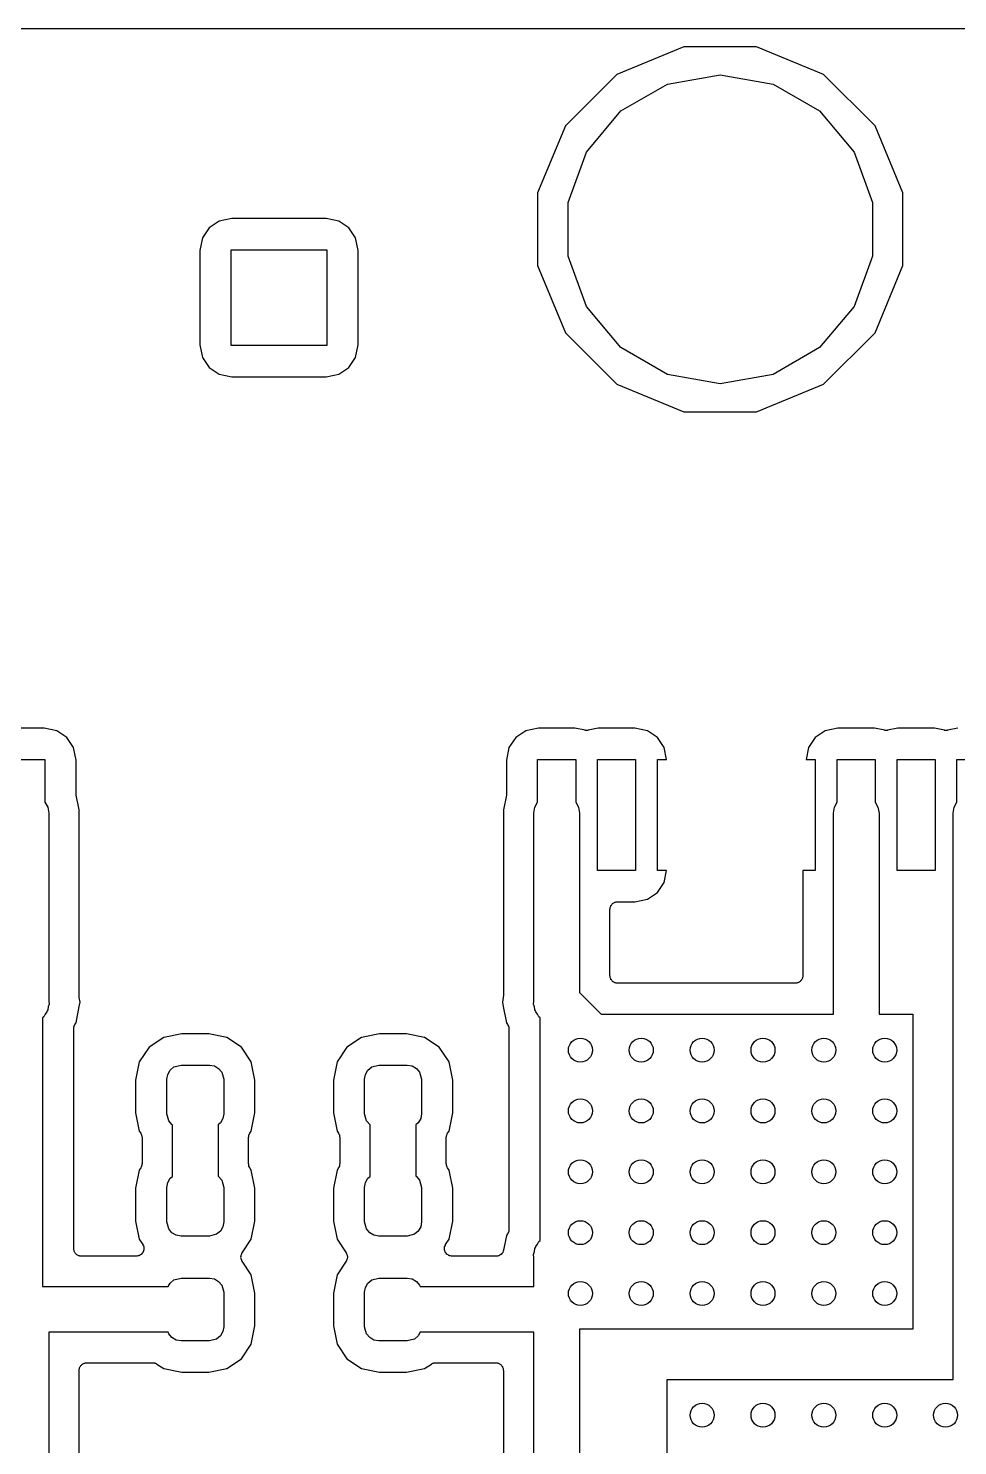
# Model space of a CAD drawing. Extents: x 40 to 164, y -163 to -60.
# Drawn here: x 58.3 to 73.81, y -83.17 to -59.51 of the extents above; entities that cross this region are included whole.
import ezdxf

# ---------------------------------------------------------------- set-up
doc = ezdxf.new("R2010")
doc.units = 0
doc.header["$MEASUREMENT"] = 0
doc.layers.add('BLACK', color=7, linetype='CONTINUOUS')

msp = doc.modelspace()

# ---------------------------------------------------------------- linework, layer by layer
at = {"layer": 'BLACK', "linetype": 'CONTINUOUS'}
for p, q in [((41.4283, -59.511), (161.747, -59.511)), ((69.2437, -59.817), (68.1234, -60.281)), ((70.4563, -59.817), (69.2437, -59.817)), ((71.5766, -60.281), (70.4563, -59.817)), ((68.1234, -60.281), (67.266, -61.1384)), ((68.9679, -60.4414), (69.85, -60.2858)), ((69.85, -60.2858), (70.7321, -60.4414)), ((72.434, -61.1384), (71.5766, -60.281)), ((68.1921, -60.8892), (68.9679, -60.4414)), ((70.7321, -60.4414), (71.5079, -60.8892)), ((67.6164, -61.5754), (68.1921, -60.8892)), ((71.5079, -60.8892), (72.0836, -61.5754)), ((67.266, -61.1384), (66.802, -62.2587)), ((72.898, -62.2587), (72.434, -61.1384)), ((67.31, -62.4171), (67.6164, -61.5754)), ((72.0836, -61.5754), (72.39, -62.4171)), ((66.802, -62.2587), (66.802, -63.4713)), ((67.31, -63.3129), (67.31, -62.4171)), ((72.39, -62.4171), (72.39, -63.3129)), ((72.898, -63.4713), (72.898, -62.2587)), ((61.6965, -62.6876), (61.4858, -62.7295)), ((63.2715, -62.6876), (61.6965, -62.6876)), ((63.4822, -62.7295), (63.2715, -62.6876)), ((61.3178, -62.8418), (61.2055, -63.0098)), ((61.4858, -62.7295), (61.3178, -62.8418)), ((63.6502, -62.8418), (63.4822, -62.7295)), ((63.7625, -63.0098), (63.6502, -62.8418)), ((61.2055, -63.0098), (61.1636, -63.2205)), ((63.8044, -63.2205), (63.7625, -63.0098)), ((61.1636, -63.2205), (61.1636, -64.7955)), ((61.684, -64.808), (61.684, -63.208)), ((61.684, -63.208), (63.284, -63.208)), ((63.284, -63.208), (63.284, -64.808)), ((63.8044, -64.7955), (63.8044, -63.2205)), ((67.6164, -64.1546), (67.31, -63.3129)), ((72.39, -63.3129), (72.0836, -64.1546)), ((66.802, -63.4713), (67.266, -64.5916)), ((72.434, -64.5916), (72.898, -63.4713)), ((68.1921, -64.8408), (67.6164, -64.1546)), ((72.0836, -64.1546), (71.5079, -64.8408)), ((67.266, -64.5916), (68.1234, -65.449)), ((71.5766, -65.449), (72.434, -64.5916)), ((61.1636, -64.7955), (61.2055, -65.0062)), ((63.284, -64.808), (61.684, -64.808)), ((63.7625, -65.0062), (63.8044, -64.7955)), ((61.2055, -65.0062), (61.3178, -65.1742)), ((63.6502, -65.1742), (63.7625, -65.0062)), ((68.9679, -65.2886), (68.1921, -64.8408)), ((71.5079, -64.8408), (70.7321, -65.2886)), ((61.3178, -65.1742), (61.4858, -65.2865)), ((61.4858, -65.2865), (61.6965, -65.3284)), ((63.2715, -65.3284), (63.4822, -65.2865)), ((63.4822, -65.2865), (63.6502, -65.1742)), ((69.85, -65.4442), (68.9679, -65.2886)), ((70.7321, -65.2886), (69.85, -65.4442)), ((61.6965, -65.3284), (63.2715, -65.3284)), ((68.1234, -65.449), (69.2437, -65.913)), ((70.4563, -65.913), (71.5766, -65.449)), ((69.2437, -65.913), (70.4563, -65.913)), ((58.565, -71.1965), (57.955, -71.1965)), ((58.7757, -71.2384), (58.565, -71.1965)), ((66.815, -71.1965), (66.6043, -71.2384)), ((67.425, -71.1965), (66.815, -71.1965)), ((67.5952, -71.2303), (67.425, -71.1965)), ((67.815, -71.1965), (67.6448, -71.2303)), ((68.425, -71.1965), (67.815, -71.1965)), ((68.6357, -71.2384), (68.425, -71.1965)), ((71.815, -71.1965), (71.6043, -71.2384)), ((72.425, -71.1965), (71.815, -71.1965)), ((72.5952, -71.2303), (72.425, -71.1965)), ((72.815, -71.1965), (72.6448, -71.2303)), ((73.425, -71.1965), (72.815, -71.1965)), ((73.5952, -71.2303), (73.425, -71.1965)), ((73.815, -71.1965), (73.6448, -71.2303)), ((58.9437, -71.3507), (58.7757, -71.2384)), ((59.056, -71.5187), (58.9437, -71.3507)), ((66.4363, -71.3507), (66.324, -71.5187)), ((66.6043, -71.2384), (66.4363, -71.3507)), ((67.598, -71.2304), (67.5952, -71.2303)), ((67.6007, -71.2313), (67.598, -71.2304)), ((67.62, -71.2309), (67.6007, -71.2313)), ((67.6393, -71.2313), (67.62, -71.2309)), ((67.642, -71.2304), (67.6393, -71.2313)), ((67.6448, -71.2303), (67.642, -71.2304)), ((68.8037, -71.3507), (68.6357, -71.2384)), ((68.916, -71.5187), (68.8037, -71.3507)), ((71.4363, -71.3507), (71.324, -71.5187)), ((71.6043, -71.2384), (71.4363, -71.3507)), ((72.598, -71.2304), (72.5952, -71.2303)), ((72.6007, -71.2313), (72.598, -71.2304)), ((72.62, -71.2309), (72.6007, -71.2313)), ((72.6393, -71.2313), (72.62, -71.2309)), ((72.642, -71.2304), (72.6393, -71.2313)), ((72.6448, -71.2303), (72.642, -71.2304)), ((73.598, -71.2304), (73.5952, -71.2303)), ((73.6007, -71.2313), (73.598, -71.2304)), ((73.62, -71.2309), (73.6007, -71.2313)), ((73.6393, -71.2313), (73.62, -71.2309)), ((73.642, -71.2304), (73.6393, -71.2313)), ((73.6448, -71.2303), (73.642, -71.2304)), ((59.0979, -71.7294), (59.056, -71.5187)), ((66.324, -71.5187), (66.2821, -71.7294)), ((68.9554, -71.7169), (68.916, -71.5187)), ((71.324, -71.5187), (71.2845, -71.7169)), ((57.9425, -71.7169), (58.5775, -71.7169)), ((58.5775, -71.7169), (58.5775, -72.4319)), ((59.0979, -72.2872), (59.0979, -71.7294)), ((66.2821, -71.7294), (66.2821, -72.2872)), ((66.8025, -72.4319), (66.8025, -71.7169)), ((66.8025, -71.7169), (67.4375, -71.7169)), ((67.4375, -71.7169), (67.4375, -72.4319)), ((67.8025, -73.5711), (67.8025, -71.7169)), ((67.8025, -71.7169), (68.4375, -71.7169)), ((68.4375, -71.7169), (68.4375, -73.5711)), ((68.8025, -73.5711), (68.8025, -71.7169)), ((68.8025, -71.7169), (68.9554, -71.7169)), ((71.2845, -71.7169), (71.4375, -71.7169)), ((71.4375, -71.7169), (71.4375, -73.5711)), ((71.8025, -72.4319), (71.8025, -71.7169)), ((71.8025, -71.7169), (72.4375, -71.7169)), ((72.4375, -71.7169), (72.4375, -72.4319)), ((72.8025, -73.5711), (72.8025, -71.7169)), ((72.8025, -71.7169), (73.4375, -71.7169)), ((73.4375, -71.7169), (73.4375, -73.5711)), ((73.8025, -72.4319), (73.8025, -71.7169)), ((73.8025, -71.7169), (74.4375, -71.7169)), ((59.1001, -72.2995), (59.0979, -72.2872)), ((59.1004, -72.312), (59.1001, -72.2995)), ((59.149, -72.5564), (59.1004, -72.312)), ((66.2796, -72.312), (66.231, -72.5564)), ((66.2799, -72.2995), (66.2796, -72.312)), ((66.2821, -72.2872), (66.2799, -72.2995)), ((58.5775, -72.4319), (58.6235, -72.5117)), ((58.6235, -72.5117), (58.641, -72.6107)), ((58.641, -72.6107), (58.641, -75.7493)), ((59.149, -75.6658), (59.149, -72.5564)), ((66.231, -72.5564), (66.231, -75.6658)), ((66.739, -72.6107), (66.7565, -72.5117)), ((66.739, -75.7493), (66.739, -72.6107)), ((66.7565, -72.5117), (66.8025, -72.4319)), ((67.4375, -72.4319), (67.4835, -72.5117)), ((67.4835, -72.5117), (67.501, -72.6107)), ((67.501, -72.6107), (67.501, -75.6081)), ((71.739, -72.6107), (71.7565, -72.5117)), ((71.739, -75.9714), (71.739, -72.6107)), ((71.7565, -72.5117), (71.8025, -72.4319)), ((72.4375, -72.4319), (72.4835, -72.5117)), ((72.4835, -72.5117), (72.501, -72.6107)), ((72.501, -72.6107), (72.501, -75.9714)), ((73.739, -72.6107), (73.7565, -72.5117)), ((73.739, -82.0674), (73.739, -72.6107)), ((73.7565, -72.5117), (73.8025, -72.4319)), ((68.4375, -73.5711), (67.8025, -73.5711)), ((68.9554, -73.5711), (68.8025, -73.5711)), ((68.916, -73.7693), (68.9554, -73.5711)), ((71.4375, -73.5711), (71.231, -73.5711)), ((71.231, -73.5711), (71.231, -75.324)), ((73.4375, -73.5711), (72.8025, -73.5711)), ((68.8037, -73.9373), (68.916, -73.7693)), ((68.425, -74.0915), (68.6357, -74.0496)), ((68.6357, -74.0496), (68.8037, -73.9373)), ((68.009, -74.2185), (68.0109, -74.2076)), ((68.009, -75.324), (68.009, -74.2185)), ((68.0109, -74.1965), (68.0147, -74.186)), ((68.0109, -74.2076), (68.0109, -74.1965)), ((68.0147, -74.186), (68.0167, -74.1751)), ((68.0167, -74.1751), (68.0222, -74.1655)), ((68.0222, -74.1655), (68.026, -74.155)), ((68.026, -74.155), (68.0332, -74.1465)), ((68.0332, -74.1465), (68.0387, -74.1369)), ((68.0387, -74.1369), (68.0472, -74.1298)), ((68.0472, -74.1298), (68.0544, -74.1213)), ((68.0544, -74.1213), (68.064, -74.1157)), ((68.064, -74.1157), (68.0725, -74.1086)), ((68.0725, -74.1086), (68.0829, -74.1048)), ((68.0829, -74.1048), (68.0926, -74.0992)), ((68.0926, -74.0992), (68.1035, -74.0973)), ((68.1035, -74.0973), (68.1139, -74.0935)), ((68.1139, -74.0935), (68.1251, -74.0935)), ((68.1251, -74.0935), (68.136, -74.0915)), ((68.136, -74.0915), (68.425, -74.0915)), ((68.0109, -75.3349), (68.009, -75.324)), ((68.0109, -75.346), (68.0109, -75.3349)), ((68.0147, -75.3565), (68.0109, -75.346)), ((68.0167, -75.3674), (68.0147, -75.3565)), ((68.0222, -75.377), (68.0167, -75.3674)), ((68.026, -75.3875), (68.0222, -75.377)), ((68.0332, -75.396), (68.026, -75.3875)), ((68.0387, -75.4056), (68.0332, -75.396)), ((68.0472, -75.4127), (68.0387, -75.4056)), ((68.0544, -75.4212), (68.0472, -75.4127)), ((68.064, -75.4268), (68.0544, -75.4212)), ((68.0725, -75.4339), (68.064, -75.4268)), ((68.0829, -75.4377), (68.0725, -75.4339)), ((68.0926, -75.4433), (68.0829, -75.4377)), ((68.1035, -75.4452), (68.0926, -75.4433)), ((68.1139, -75.449), (68.1035, -75.4452)), ((68.1251, -75.449), (68.1139, -75.449)), ((68.136, -75.451), (68.1251, -75.449)), ((71.104, -75.451), (68.136, -75.451)), ((71.1149, -75.449), (71.104, -75.451)), ((71.1261, -75.449), (71.1149, -75.449)), ((71.1365, -75.4452), (71.1261, -75.449)), ((71.1474, -75.4433), (71.1365, -75.4452)), ((71.1571, -75.4377), (71.1474, -75.4433)), ((71.1675, -75.4339), (71.1571, -75.4377)), ((71.176, -75.4268), (71.1675, -75.4339)), ((71.1856, -75.4212), (71.176, -75.4268)), ((71.1928, -75.4127), (71.1856, -75.4212)), ((71.2013, -75.4056), (71.1928, -75.4127)), ((71.2068, -75.396), (71.2013, -75.4056)), ((71.214, -75.3875), (71.2068, -75.396)), ((71.2178, -75.377), (71.214, -75.3875)), ((71.2233, -75.3674), (71.2178, -75.377)), ((71.2253, -75.3565), (71.2233, -75.3674)), ((71.2291, -75.346), (71.2253, -75.3565)), ((71.231, -75.324), (71.2291, -75.3349)), ((71.2291, -75.3349), (71.2291, -75.346)), ((59.1512, -75.6781), (59.149, -75.6658)), ((59.1514, -75.6906), (59.1512, -75.6781)), ((59.1664, -75.7659), (59.1514, -75.6906)), ((66.2286, -75.6906), (66.2136, -75.7659)), ((66.2288, -75.6781), (66.2286, -75.6906)), ((66.231, -75.6658), (66.2288, -75.6781)), ((67.501, -75.6081), (67.8643, -75.9714)), ((58.6106, -75.9294), (58.5816, -75.9708)), ((58.615, -75.913), (58.6106, -75.9294)), ((58.6235, -75.8982), (58.615, -75.913)), ((58.6323, -75.8484), (58.6235, -75.8982)), ((58.6454, -75.7996), (58.6323, -75.8484)), ((58.641, -75.7493), (58.6454, -75.7996)), ((59.0974, -76.1128), (59.1514, -75.8412)), ((59.1514, -75.8412), (59.1664, -75.7659)), ((59.1514, -75.8412), (59.1514, -75.8412)), ((66.2136, -75.7659), (66.2286, -75.8412)), ((66.2286, -75.8412), (66.2286, -75.8412)), ((66.2286, -75.8412), (66.2826, -76.1128)), ((66.7346, -75.7996), (66.739, -75.7493)), ((66.7477, -75.8484), (66.7346, -75.7996)), ((66.7565, -75.8982), (66.7477, -75.8484)), ((66.765, -75.913), (66.7565, -75.8982)), ((66.7694, -75.9294), (66.765, -75.913)), ((66.7984, -75.9708), (66.7694, -75.9294)), ((58.5564, -76.0146), (58.5371, -76.0307)), ((58.5371, -76.0307), (58.5371, -80.518)), ((58.5816, -75.9708), (58.5564, -76.0146)), ((59.0602, -76.196), (59.0612, -76.1808)), ((59.0612, -76.1808), (59.064, -76.1744)), ((59.064, -76.1744), (59.0652, -76.1675)), ((59.0652, -76.1675), (59.0728, -76.1544)), ((59.0728, -76.1544), (59.0789, -76.1404)), ((59.0789, -76.1404), (59.0974, -76.1128)), ((66.2826, -76.1128), (66.3011, -76.1404)), ((66.3011, -76.1404), (66.3072, -76.1544)), ((66.3072, -76.1544), (66.3148, -76.1675)), ((66.3148, -76.1675), (66.316, -76.1744)), ((66.316, -76.1744), (66.3188, -76.1808)), ((66.3188, -76.1808), (66.3198, -76.196)), ((66.8236, -76.0146), (66.7984, -75.9708)), ((66.8429, -76.0307), (66.8236, -76.0146)), ((66.8429, -79.7475), (66.8429, -76.0307)), ((67.8643, -75.9714), (71.739, -75.9714)), ((72.501, -75.9714), (73.0659, -75.9714)), ((73.0659, -75.9714), (73.0659, -81.2292)), ((59.0575, -76.211), (59.0602, -76.196)), ((59.0575, -79.883), (59.0575, -76.211)), ((60.5604, -76.3576), (60.3153, -76.5213)), ((60.862, -76.2976), (60.5604, -76.3576)), ((61.312, -76.2976), (60.862, -76.2976)), ((61.6136, -76.3576), (61.312, -76.2976)), ((61.8587, -76.5213), (61.6136, -76.3576)), ((63.8624, -76.3576), (63.6173, -76.5213)), ((64.164, -76.2976), (63.8624, -76.3576)), ((64.614, -76.2976), (64.164, -76.2976)), ((64.9156, -76.3576), (64.614, -76.2976)), ((65.1607, -76.5213), (64.9156, -76.3576)), ((66.3198, -76.196), (66.3225, -76.211)), ((66.3225, -76.211), (66.3225, -79.5672)), ((60.3153, -76.5213), (60.1516, -76.7664)), ((62.0224, -76.7664), (61.8587, -76.5213)), ((63.6173, -76.5213), (63.4536, -76.7664)), ((65.3244, -76.7664), (65.1607, -76.5213)), ((60.1516, -76.7664), (60.0916, -77.068)), ((60.6676, -76.9028), (60.7308, -76.8498)), ((60.7308, -76.8498), (60.8495, -76.818)), ((60.8495, -76.818), (61.3245, -76.818)), ((61.3245, -76.818), (61.4057, -76.8323)), ((61.4057, -76.8323), (61.4772, -76.8736)), ((61.4772, -76.8736), (61.5302, -76.9368)), ((62.0824, -77.068), (62.0224, -76.7664)), ((63.4536, -76.7664), (63.3936, -77.068)), ((63.9696, -76.9028), (64.0327, -76.8498)), ((64.0327, -76.8498), (64.1515, -76.818)), ((64.1515, -76.818), (64.6265, -76.818)), ((64.6265, -76.818), (64.7077, -76.8323)), ((64.7077, -76.8323), (64.7792, -76.8736)), ((64.7792, -76.8736), (64.8322, -76.9368)), ((65.3844, -77.068), (65.3244, -76.7664)), ((60.0916, -77.068), (60.0916, -77.618)), ((60.612, -77.0555), (60.6263, -76.9743)), ((60.612, -77.6305), (60.612, -77.0555)), ((60.6263, -76.9743), (60.6676, -76.9028)), ((61.5302, -76.9368), (61.562, -77.0555)), ((61.562, -77.0555), (61.562, -77.6305)), ((62.0824, -77.618), (62.0824, -77.068)), ((63.3936, -77.068), (63.3936, -77.618)), ((63.914, -77.0555), (63.9283, -76.9743)), ((63.914, -77.6305), (63.914, -77.0555)), ((63.9283, -76.9743), (63.9696, -76.9028)), ((64.8322, -76.9368), (64.864, -77.0555)), ((64.864, -77.0555), (64.864, -77.6305)), ((65.3844, -77.618), (65.3844, -77.068)), ((60.0916, -77.618), (60.1516, -77.9196)), ((60.6438, -77.7493), (60.612, -77.6305)), ((60.6968, -77.8124), (60.6438, -77.7493)), ((60.706, -77.8177), (60.6968, -77.8124)), ((60.706, -78.6766), (60.706, -77.8177)), ((61.5064, -77.7832), (61.468, -77.8154)), ((61.468, -77.8154), (61.468, -78.6743)), ((61.5477, -77.7117), (61.5064, -77.7832)), ((61.562, -77.6305), (61.5477, -77.7117)), ((62.0224, -77.9196), (62.0824, -77.618)), ((63.3936, -77.618), (63.4536, -77.9196)), ((63.9458, -77.7493), (63.914, -77.6305)), ((63.9988, -77.8124), (63.9458, -77.7493)), ((64.008, -77.8177), (63.9988, -77.8124)), ((64.008, -78.6766), (64.008, -77.8177)), ((64.8084, -77.7832), (64.77, -77.8154)), ((64.77, -77.8154), (64.77, -78.6743)), ((64.8497, -77.7117), (64.8084, -77.7832)), ((64.864, -77.6305), (64.8497, -77.7117)), ((65.3244, -77.9196), (65.3844, -77.618)), ((60.1516, -77.9196), (60.1766, -77.9571)), ((60.1766, -77.9571), (60.1827, -77.971)), ((60.1827, -77.971), (60.1903, -77.9842)), ((60.1903, -77.9842), (60.1916, -77.9911)), ((60.1916, -77.9911), (60.1944, -77.9975)), ((60.1944, -77.9975), (60.1954, -78.0126)), ((60.1954, -78.0126), (60.198, -78.0276)), ((60.198, -78.0276), (60.198, -78.4644)), ((61.976, -78.0276), (61.9786, -78.0126)), ((61.976, -78.4644), (61.976, -78.0276)), ((61.9786, -78.0126), (61.9796, -77.9975)), ((61.9796, -77.9975), (61.9824, -77.9911)), ((61.9824, -77.9911), (61.9837, -77.9842)), ((61.9837, -77.9842), (61.9913, -77.971)), ((61.9913, -77.971), (61.9974, -77.9571)), ((61.9974, -77.9571), (62.0224, -77.9196)), ((63.4536, -77.9196), (63.4786, -77.9571)), ((63.4786, -77.9571), (63.4847, -77.971)), ((63.4847, -77.971), (63.4923, -77.9842)), ((63.4923, -77.9842), (63.4936, -77.9911)), ((63.4936, -77.9911), (63.4964, -77.9975)), ((63.4964, -77.9975), (63.4974, -78.0126)), ((63.4974, -78.0126), (63.5, -78.0276)), ((63.5, -78.0276), (63.5, -78.4644)), ((65.278, -78.0276), (65.2806, -78.0126)), ((65.278, -78.4644), (65.278, -78.0276)), ((65.2806, -78.0126), (65.2816, -77.9975)), ((65.2816, -77.9975), (65.2844, -77.9911)), ((65.2844, -77.9911), (65.2857, -77.9842)), ((65.2857, -77.9842), (65.2933, -77.971)), ((65.2933, -77.971), (65.2994, -77.9571)), ((65.2994, -77.9571), (65.3244, -77.9196)), ((60.1766, -78.5349), (60.1516, -78.5724)), ((60.1827, -78.521), (60.1766, -78.5349)), ((60.1903, -78.5078), (60.1827, -78.521)), ((60.1916, -78.5009), (60.1903, -78.5078)), ((60.1944, -78.4945), (60.1916, -78.5009)), ((60.1954, -78.4794), (60.1944, -78.4945)), ((60.198, -78.4644), (60.1954, -78.4794)), ((61.9786, -78.4794), (61.976, -78.4644)), ((61.9796, -78.4945), (61.9786, -78.4794)), ((61.9824, -78.5009), (61.9796, -78.4945)), ((61.9837, -78.5078), (61.9824, -78.5009)), ((61.9913, -78.521), (61.9837, -78.5078)), ((61.9974, -78.5349), (61.9913, -78.521)), ((62.0224, -78.5724), (61.9974, -78.5349)), ((63.4786, -78.5349), (63.4536, -78.5724)), ((63.4847, -78.521), (63.4786, -78.5349)), ((63.4923, -78.5078), (63.4847, -78.521)), ((63.4936, -78.5009), (63.4923, -78.5078)), ((63.4964, -78.4945), (63.4936, -78.5009)), ((63.4974, -78.4794), (63.4964, -78.4945)), ((63.5, -78.4644), (63.4974, -78.4794)), ((65.2806, -78.4794), (65.278, -78.4644)), ((65.2816, -78.4945), (65.2806, -78.4794)), ((65.2844, -78.5009), (65.2816, -78.4945)), ((65.2857, -78.5078), (65.2844, -78.5009)), ((65.2933, -78.521), (65.2857, -78.5078)), ((65.2994, -78.5349), (65.2933, -78.521)), ((65.3244, -78.5724), (65.2994, -78.5349)), ((60.1516, -78.5724), (60.0916, -78.874)), ((60.612, -78.8615), (60.6263, -78.7803)), ((60.6263, -78.7803), (60.6676, -78.7088)), ((60.6676, -78.7088), (60.706, -78.6766)), ((61.468, -78.6743), (61.4772, -78.6796)), ((61.4772, -78.6796), (61.5302, -78.7428)), ((61.5302, -78.7428), (61.562, -78.8615)), ((62.0824, -78.874), (62.0224, -78.5724)), ((63.4536, -78.5724), (63.3936, -78.874)), ((63.914, -78.8615), (63.9283, -78.7803)), ((63.9283, -78.7803), (63.9696, -78.7088)), ((63.9696, -78.7088), (64.008, -78.6766)), ((64.77, -78.6743), (64.7792, -78.6796)), ((64.7792, -78.6796), (64.8322, -78.7428)), ((64.8322, -78.7428), (64.864, -78.8615)), ((65.3844, -78.874), (65.3244, -78.5724)), ((60.0916, -78.874), (60.0916, -79.424)), ((60.612, -79.4365), (60.612, -78.8615)), ((61.562, -78.8615), (61.562, -79.4365)), ((62.0824, -79.424), (62.0824, -78.874)), ((63.3936, -78.874), (63.3936, -79.424)), ((63.914, -79.4365), (63.914, -78.8615)), ((64.864, -78.8615), (64.864, -79.4365)), ((65.3844, -79.424), (65.3844, -78.874)), ((60.0916, -79.424), (60.1516, -79.7256)), ((60.6438, -79.5553), (60.612, -79.4365)), ((61.562, -79.4365), (61.5477, -79.5177)), ((62.0224, -79.7256), (62.0824, -79.424)), ((63.3936, -79.424), (63.4536, -79.7256)), ((63.9458, -79.5553), (63.914, -79.4365)), ((64.864, -79.4365), (64.8497, -79.5177)), ((65.3244, -79.7256), (65.3844, -79.424)), ((60.1516, -79.7256), (60.2096, -79.8124)), ((60.6968, -79.6184), (60.6438, -79.5553)), ((60.7683, -79.6597), (60.6968, -79.6184)), ((60.8495, -79.674), (60.7683, -79.6597)), ((61.3245, -79.674), (60.8495, -79.674)), ((61.4432, -79.6422), (61.3245, -79.674)), ((61.5064, -79.5892), (61.4432, -79.6422)), ((61.5477, -79.5177), (61.5064, -79.5892)), ((61.8702, -79.9534), (62.0224, -79.7256)), ((63.4536, -79.7256), (63.6058, -79.9534)), ((63.9988, -79.6184), (63.9458, -79.5553)), ((64.0703, -79.6597), (63.9988, -79.6184)), ((64.1515, -79.674), (64.0703, -79.6597)), ((64.6265, -79.674), (64.1515, -79.674)), ((64.7452, -79.6422), (64.6265, -79.674)), ((64.8084, -79.5892), (64.7452, -79.6422)), ((64.8497, -79.5177), (64.8084, -79.5892)), ((65.2664, -79.8124), (65.3244, -79.7256)), ((66.2826, -79.6654), (66.2344, -79.9078)), ((66.3011, -79.6378), (66.2826, -79.6654)), ((66.3072, -79.6238), (66.3011, -79.6378)), ((66.3148, -79.6107), (66.3072, -79.6238)), ((66.316, -79.6038), (66.3148, -79.6107)), ((66.3188, -79.5974), (66.316, -79.6038)), ((66.3198, -79.5822), (66.3188, -79.5974)), ((66.3225, -79.5672), (66.3198, -79.5822)), ((59.0595, -79.8939), (59.0575, -79.883)), ((59.0595, -79.9051), (59.0595, -79.8939)), ((59.0633, -79.9155), (59.0595, -79.9051)), ((59.0652, -79.9264), (59.0633, -79.9155)), ((59.0708, -79.9361), (59.0652, -79.9264)), ((59.0746, -79.9465), (59.0708, -79.9361)), ((59.0817, -79.955), (59.0746, -79.9465)), ((59.0873, -79.9646), (59.0817, -79.955)), ((59.0958, -79.9718), (59.0873, -79.9646)), ((59.1029, -79.9803), (59.0958, -79.9718)), ((60.1918, -79.9747), (60.1883, -79.9771)), ((60.2024, -79.9603), (60.1918, -79.9747)), ((60.214, -79.9465), (60.2024, -79.9603)), ((60.2096, -79.8124), (60.2113, -79.8163)), ((60.2113, -79.8163), (60.214, -79.8195)), ((60.214, -79.8195), (60.2201, -79.8364)), ((60.2154, -79.9426), (60.214, -79.9465)), ((60.2179, -79.9392), (60.2154, -79.9426)), ((60.2229, -79.9219), (60.2179, -79.9392)), ((60.2201, -79.8364), (60.2273, -79.8528)), ((60.2291, -79.9051), (60.2229, -79.9219)), ((60.2273, -79.8528), (60.2276, -79.857)), ((60.2276, -79.857), (60.2291, -79.8609)), ((60.2291, -79.8609), (60.2291, -79.8789)), ((60.2291, -79.8789), (60.2302, -79.8968)), ((60.2302, -79.8968), (60.2291, -79.9009)), ((60.2291, -79.9009), (60.2291, -79.9051)), ((61.858, -79.9811), (61.8619, -79.9678)), ((61.8619, -79.9678), (61.8668, -79.9611)), ((61.8668, -79.9611), (61.8702, -79.9534)), ((63.6058, -79.9534), (63.6092, -79.9611)), ((63.6092, -79.9611), (63.6141, -79.9678)), ((63.6141, -79.9678), (63.618, -79.9811)), ((65.2458, -79.8968), (65.2469, -79.8789)), ((65.2469, -79.9009), (65.2458, -79.8968)), ((65.2469, -79.8609), (65.2484, -79.857)), ((65.2469, -79.8789), (65.2469, -79.8609)), ((65.2469, -79.9051), (65.2469, -79.9009)), ((65.2531, -79.9219), (65.2469, -79.9051)), ((65.2484, -79.857), (65.2487, -79.8528)), ((65.2487, -79.8528), (65.2559, -79.8364)), ((65.2581, -79.9392), (65.2531, -79.9219)), ((65.2559, -79.8364), (65.262, -79.8195)), ((65.2606, -79.9426), (65.2581, -79.9392)), ((65.262, -79.9465), (65.2606, -79.9426)), ((65.262, -79.8195), (65.2647, -79.8163)), ((65.2736, -79.9603), (65.262, -79.9465)), ((65.2647, -79.8163), (65.2664, -79.8124)), ((65.2842, -79.9747), (65.2736, -79.9603)), ((65.2877, -79.9771), (65.2842, -79.9747)), ((66.2047, -79.9645), (66.1914, -79.9803)), ((66.2184, -79.9489), (66.2047, -79.9645)), ((66.2189, -79.9476), (66.2184, -79.9489)), ((66.2198, -79.9465), (66.2189, -79.9476)), ((66.2269, -79.9271), (66.2198, -79.9465)), ((66.2344, -79.9078), (66.2269, -79.9271)), ((66.7346, -79.9786), (66.7477, -79.9297)), ((66.7477, -79.9297), (66.7565, -79.88)), ((66.7565, -79.88), (66.765, -79.8652)), ((66.765, -79.8652), (66.7694, -79.8488)), ((66.7694, -79.8488), (66.7984, -79.8074)), ((66.7984, -79.8074), (66.8236, -79.7636)), ((66.8236, -79.7636), (66.8429, -79.7475)), ((59.1125, -79.9858), (59.1029, -79.9803)), ((59.121, -79.993), (59.1125, -79.9858)), ((59.1315, -79.9968), (59.121, -79.993)), ((59.1411, -80.0023), (59.1315, -79.9968)), ((59.152, -80.0043), (59.1411, -80.0023)), ((59.1625, -80.0081), (59.152, -80.0043)), ((59.1736, -80.0081), (59.1625, -80.0081)), ((59.1845, -80.01), (59.1736, -80.0081)), ((60.104, -80.01), (59.1845, -80.01)), ((60.1081, -80.0093), (60.104, -80.01)), ((60.1123, -80.0097), (60.1081, -80.0093)), ((60.1297, -80.0055), (60.1123, -80.0097)), ((60.1474, -80.0023), (60.1297, -80.0055)), ((60.1511, -80.0002), (60.1474, -80.0023)), ((60.1551, -79.9992), (60.1511, -80.0002)), ((60.1701, -79.9893), (60.1551, -79.9992)), ((60.1856, -79.9803), (60.1701, -79.9893)), ((60.1883, -79.9771), (60.1856, -79.9803)), ((61.8496, -80.0102), (61.8519, -80.0022)), ((61.8505, -80.024), (61.8496, -80.0102)), ((61.8496, -80.0378), (61.8505, -80.024)), ((61.8519, -80.0458), (61.8496, -80.0378)), ((61.8519, -80.0022), (61.8524, -79.9938)), ((61.8524, -80.0542), (61.8519, -80.0458)), ((61.8524, -79.9938), (61.858, -79.9811)), ((61.858, -80.0669), (61.8524, -80.0542)), ((61.8619, -80.0802), (61.858, -80.0669)), ((61.8668, -80.0869), (61.8619, -80.0802)), ((61.8702, -80.0946), (61.8668, -80.0869)), ((62.0224, -80.3224), (61.8702, -80.0946)), ((63.6058, -80.0946), (63.4536, -80.3224)), ((63.6092, -80.0869), (63.6058, -80.0946)), ((63.6141, -80.0802), (63.6092, -80.0869)), ((63.618, -80.0669), (63.6141, -80.0802)), ((63.618, -79.9811), (63.6236, -79.9938)), ((63.6236, -80.0542), (63.618, -80.0669)), ((63.6236, -79.9938), (63.6241, -80.0022)), ((63.6241, -80.0458), (63.6236, -80.0542)), ((63.6241, -80.0022), (63.6264, -80.0102)), ((63.6264, -80.0378), (63.6241, -80.0458)), ((63.6264, -80.0102), (63.6255, -80.024)), ((63.6255, -80.024), (63.6264, -80.0378)), ((65.2904, -79.9803), (65.2877, -79.9771)), ((65.3059, -79.9893), (65.2904, -79.9803)), ((65.3209, -79.9992), (65.3059, -79.9893)), ((65.3249, -80.0002), (65.3209, -79.9992)), ((65.3286, -80.0023), (65.3249, -80.0002)), ((65.3463, -80.0055), (65.3286, -80.0023)), ((65.3637, -80.0097), (65.3463, -80.0055)), ((65.3679, -80.0093), (65.3637, -80.0097)), ((65.372, -80.01), (65.3679, -80.0093)), ((66.1098, -80.01), (65.372, -80.01)), ((66.1302, -80.0064), (66.1098, -80.01)), ((66.1506, -80.0033), (66.1302, -80.0064)), ((66.1519, -80.0026), (66.1506, -80.0033)), ((66.1533, -80.0023), (66.1519, -80.0026)), ((66.1712, -79.992), (66.1533, -80.0023)), ((66.1893, -79.982), (66.1712, -79.992)), ((66.1902, -79.981), (66.1893, -79.982)), ((66.1914, -79.9803), (66.1902, -79.981)), ((66.739, -80.0289), (66.7346, -79.9786)), ((66.739, -80.518), (66.739, -80.0289)), ((60.6676, -80.4588), (60.7308, -80.4058)), ((60.7308, -80.4058), (60.8495, -80.374)), ((60.8495, -80.374), (61.3245, -80.374)), ((61.3245, -80.374), (61.4057, -80.3883)), ((61.4057, -80.3883), (61.4772, -80.4296)), ((61.4772, -80.4296), (61.5302, -80.4928)), ((62.0824, -80.624), (62.0224, -80.3224)), ((63.4536, -80.3224), (63.3936, -80.624)), ((63.9696, -80.4588), (64.0327, -80.4058)), ((64.0327, -80.4058), (64.1515, -80.374)), ((64.1515, -80.374), (64.6265, -80.374)), ((64.6265, -80.374), (64.7077, -80.3883)), ((64.7077, -80.3883), (64.7792, -80.4296)), ((64.7792, -80.4296), (64.8322, -80.4928)), ((58.5371, -80.518), (60.6334, -80.518)), ((60.6334, -80.518), (60.6676, -80.4588)), ((61.5302, -80.4928), (61.562, -80.6115)), ((61.562, -80.6115), (61.562, -81.1865)), ((62.0824, -81.174), (62.0824, -80.624)), ((63.3936, -80.624), (63.3936, -81.174)), ((63.914, -80.6115), (63.9283, -80.5303)), ((63.914, -81.1865), (63.914, -80.6115)), ((63.9283, -80.5303), (63.9696, -80.4588)), ((64.8322, -80.4928), (64.8389, -80.518)), ((64.8389, -80.518), (66.739, -80.518)), ((60.6371, -81.28), (58.641, -81.28)), ((58.641, -81.28), (58.641, -90.6859)), ((60.6438, -81.3053), (60.6371, -81.28)), ((60.6968, -81.3684), (60.6438, -81.3053)), ((60.7683, -81.4097), (60.6968, -81.3684)), ((61.4432, -81.3922), (61.3245, -81.424)), ((61.5064, -81.3392), (61.4432, -81.3922)), ((61.5477, -81.2677), (61.5064, -81.3392)), ((61.562, -81.1865), (61.5477, -81.2677)), ((62.0224, -81.4756), (62.0824, -81.174)), ((63.3936, -81.174), (63.4536, -81.4756)), ((63.9458, -81.3053), (63.914, -81.1865)), ((63.9988, -81.3684), (63.9458, -81.3053)), ((64.0703, -81.4097), (63.9988, -81.3684)), ((64.7452, -81.3922), (64.6265, -81.424)), ((64.8084, -81.3392), (64.7452, -81.3922)), ((64.8426, -81.28), (64.8084, -81.3392)), ((66.739, -81.28), (64.8426, -81.28)), ((66.739, -90.6859), (66.739, -81.28)), ((73.0659, -81.2292), (67.501, -81.2292)), ((67.501, -81.2292), (67.501, -90.6859)), ((60.8495, -81.424), (60.7683, -81.4097)), ((61.3245, -81.424), (60.8495, -81.424)), ((61.8587, -81.7207), (62.0224, -81.4756)), ((63.4536, -81.4756), (63.6173, -81.7207)), ((64.1515, -81.424), (64.0703, -81.4097)), ((64.6265, -81.424), (64.1515, -81.424)), ((59.1567, -81.8716), (59.1622, -81.8619)), ((59.1622, -81.8619), (59.166, -81.8515)), ((59.166, -81.8515), (59.1732, -81.843)), ((59.1732, -81.843), (59.1787, -81.8334)), ((59.1787, -81.8334), (59.1872, -81.8262)), ((59.1872, -81.8262), (59.1944, -81.8177)), ((59.1944, -81.8177), (59.204, -81.8122)), ((59.204, -81.8122), (59.2125, -81.805)), ((59.2125, -81.805), (59.2229, -81.8012)), ((59.2229, -81.8012), (59.2326, -81.7957)), ((59.2326, -81.7957), (59.2435, -81.7937)), ((59.2435, -81.7937), (59.2539, -81.7899)), ((59.2539, -81.7899), (59.2651, -81.7899)), ((59.2651, -81.7899), (59.276, -81.788)), ((59.276, -81.788), (60.3775, -81.788)), ((60.3775, -81.788), (60.3925, -81.7906)), ((60.3925, -81.7906), (60.4077, -81.7916)), ((60.4077, -81.7916), (60.4141, -81.7944)), ((60.4141, -81.7944), (60.421, -81.7957)), ((60.421, -81.7957), (60.4342, -81.8033)), ((60.4342, -81.8033), (60.4481, -81.8094)), ((60.4481, -81.8094), (60.5604, -81.8844)), ((61.6136, -81.8844), (61.8587, -81.7207)), ((63.6173, -81.7207), (63.8624, -81.8844)), ((64.9156, -81.8844), (65.0279, -81.8094)), ((65.0279, -81.8094), (65.0418, -81.8033)), ((65.0418, -81.8033), (65.055, -81.7957)), ((65.055, -81.7957), (65.0619, -81.7944)), ((65.0619, -81.7944), (65.0683, -81.7916)), ((65.0683, -81.7916), (65.0835, -81.7906)), ((65.0835, -81.7906), (65.0985, -81.788)), ((65.0985, -81.788), (66.104, -81.788)), ((66.104, -81.788), (66.1149, -81.7899)), ((66.1149, -81.7899), (66.1261, -81.7899)), ((66.1261, -81.7899), (66.1365, -81.7937)), ((66.1365, -81.7937), (66.1474, -81.7957)), ((66.1474, -81.7957), (66.1571, -81.8012)), ((66.1571, -81.8012), (66.1675, -81.805)), ((66.1675, -81.805), (66.176, -81.8122)), ((66.176, -81.8122), (66.1856, -81.8177)), ((66.1856, -81.8177), (66.1928, -81.8262)), ((66.1928, -81.8262), (66.2013, -81.8334)), ((66.2013, -81.8334), (66.2068, -81.843)), ((66.2068, -81.843), (66.214, -81.8515)), ((66.214, -81.8515), (66.2178, -81.8619)), ((66.2178, -81.8619), (66.2233, -81.8716)), ((59.149, -81.915), (59.1509, -81.9041)), ((59.149, -90.7402), (59.149, -81.915)), ((59.1509, -81.8929), (59.1547, -81.8825)), ((59.1509, -81.9041), (59.1509, -81.8929)), ((59.1547, -81.8825), (59.1567, -81.8716)), ((60.5604, -81.8844), (60.862, -81.9444)), ((60.862, -81.9444), (61.312, -81.9444)), ((61.312, -81.9444), (61.6136, -81.8844)), ((63.8624, -81.8844), (64.164, -81.9444)), ((64.164, -81.9444), (64.614, -81.9444)), ((64.614, -81.9444), (64.9156, -81.8844)), ((66.2233, -81.8716), (66.2253, -81.8825)), ((66.2253, -81.8825), (66.2291, -81.8929)), ((66.2291, -81.8929), (66.2291, -81.9041)), ((66.2291, -81.9041), (66.231, -81.915)), ((66.231, -81.915), (66.231, -90.7402)), ((68.9638, -86.7864), (68.9638, -82.0674)), ((68.9638, -82.0674), (73.739, -82.0674))]:
    msp.add_line(p, q, dxfattribs=at)
at = {"layer": 'BLACK'}
for centre in [(67.516, -76.5683), (68.532, -76.5683), (69.548, -76.5683), (70.564, -76.5683), (71.58, -76.5683), (72.596, -76.5683), (67.516, -77.5843), (68.532, -77.5843), (69.548, -77.5843), (70.564, -77.5843), (71.58, -77.5843), (72.596, -77.5843), (67.516, -78.6003), (68.532, -78.6003), (69.548, -78.6003), (70.564, -78.6003), (71.58, -78.6003), (72.596, -78.6003), (67.516, -79.6163), (68.532, -79.6163), (69.548, -79.6163), (70.564, -79.6163), (71.58, -79.6163), (72.596, -79.6163), (67.516, -80.6323), (68.532, -80.6323), (69.548, -80.6323), (70.564, -80.6323), (71.58, -80.6323), (72.596, -80.6323), (69.548, -82.6643), (70.564, -82.6643), (71.58, -82.6643), (72.596, -82.6643), (73.612, -82.6643)]:
    msp.add_circle(centre, 0.2, dxfattribs=at)

doc.saveas('drawing.dxf')
